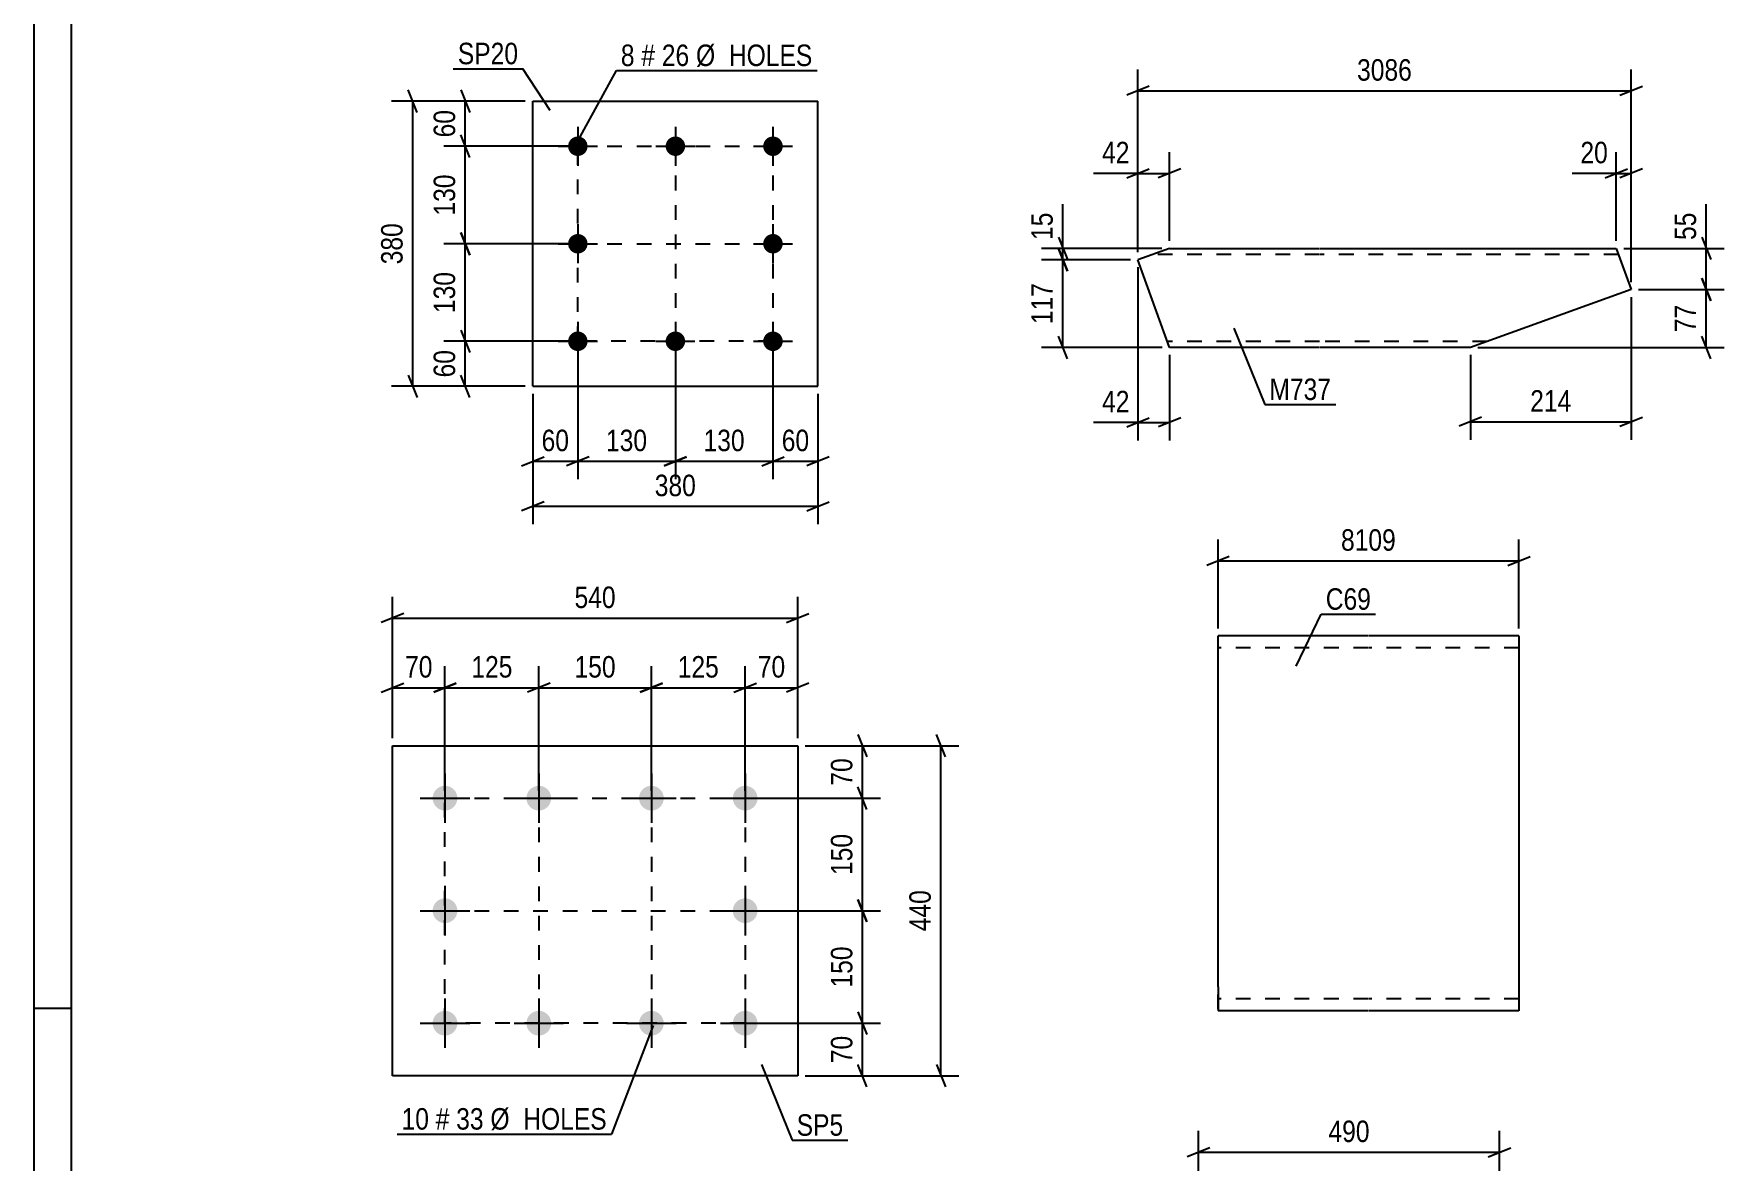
# Model space of a CAD drawing. Header units: millimetres. Extents: x 0 to 594, y 0 to 420.
# Drawn here: x 0 to 225.2, y 128.6 to 278.9 of the extents above; entities that cross this region are included whole.
import ezdxf

# ---------------------------------------------------------------- set-up
doc = ezdxf.new("R2010")
doc.units = ezdxf.units.MM
doc.linetypes.add('DXK_LINE_DOT2', pattern=[3.9198, 1.9599, -1.9599])
doc.styles.add('Arial Narrow', font='ARIALN.TTF', dxfattribs={"height": 0.2})

# ---------------------------------------------------------------- blocks, each defined once
blk = doc.blocks.new('Unknown-284934298-1134')
at = {"color": 5, "linetype": 'Continuous'}
for p, q in [((0, 420), (0, 0)), ((5, 415), (5, 5)), ((5, 149), (0, 149))]:
    blk.add_line(p, q, dxfattribs=at)
blk = doc.blocks.new('Part-284934298-6005 - 6004')
at = {"color": 2, "linetype": 'Continuous'}
for p, q in [((151.32, 250.33), (147.12, 248.81)), ((151.32, 250.33), (171.32, 250.33)), ((171.42, 250.33), (210.86, 250.33)), ((210.86, 250.33), (212.84, 244.85)), ((150.76, 238.73), (147.12, 248.81)), ((212.84, 244.85), (191.42, 237.13)), ((151.34, 237.13), (150.76, 238.73)), ((171.32, 237.13), (151.34, 237.13)), ((191.42, 237.13), (171.42, 237.13))]:
    blk.add_line(p, q, dxfattribs=at)
at = {"color": 7, "linetype": 'DXK_LINE_DOT2'}
for p, q in [((147.15, 248.73), (147.12, 248.81)), ((147.15, 248.73), (147.12, 248.81)), ((171.32, 249.53), (149.1, 249.53)), ((211.15, 249.53), (171.42, 249.53)), ((151.29, 237.25), (150.76, 238.73)), ((171.32, 237.93), (151.05, 237.93)), ((193.64, 237.93), (171.42, 237.93))]:
    blk.add_line(p, q, dxfattribs=at)
blk = doc.blocks.new('Part-284934298-6065 - 6064')
at = {"color": 2, "linetype": 'Continuous'}
for p, q in [((66.49, 231.95), (66.49, 269.95)), ((66.49, 269.95), (104.49, 269.95)), ((104.49, 231.95), (104.49, 269.95)), ((66.49, 231.95), (104.49, 231.95))]:
    blk.add_line(p, q, dxfattribs=at)
blk = doc.blocks.new('Bolt-284934298-6066 - 6064')
at = {"linetype": 'Continuous'}
for points in [[(72.49, 265.25, -1), (72.49, 262.65, -1)], [(85.49, 265.25, -1), (85.49, 262.65, -1)], [(98.49, 265.25, -1), (98.49, 262.65, -1)], [(72.49, 252.25, -1), (72.49, 249.65, -1)], [(98.49, 252.25, -1), (98.49, 249.65, -1)], [(72.49, 239.25, -1), (72.49, 236.65, -1)], [(85.49, 239.25, -1), (85.49, 236.65, -1)], [(98.49, 239.25, -1), (98.49, 236.65, -1)]]:
    blk.add_hatch(color=1, dxfattribs=at).paths.add_polyline_path(points)
at = {"color": 1, "linetype": 'Continuous'}
for p, q in [((72.49, 266.55), (72.49, 261.35)), ((85.49, 266.55), (85.49, 261.35)), ((98.49, 266.55), (98.49, 261.35)), ((69.89, 263.95), (75.09, 263.95)), ((82.89, 263.95), (88.09, 263.95)), ((95.89, 263.95), (101.09, 263.95)), ((72.49, 253.55), (72.49, 248.35)), ((98.49, 253.55), (98.49, 248.35)), ((69.89, 250.95), (75.09, 250.95)), ((95.89, 250.95), (101.09, 250.95)), ((72.49, 240.55), (72.49, 235.35)), ((85.49, 240.55), (85.49, 235.35)), ((98.49, 240.55), (98.49, 235.35)), ((69.89, 237.95), (75.09, 237.95)), ((82.89, 237.95), (88.09, 237.95)), ((95.89, 237.95), (101.09, 237.95))]:
    blk.add_line(p, q, dxfattribs=at)
blk = doc.blocks.new('Part-284934298-6143 - 6142')
at = {"color": 2, "linetype": 'Continuous'}
for p, q in [((47.79, 140.04), (47.79, 184.04)), ((47.79, 184.04), (101.79, 184.04)), ((101.79, 184.04), (101.79, 140.04)), ((101.79, 140.04), (47.79, 140.04))]:
    blk.add_line(p, q, dxfattribs=at)
blk = doc.blocks.new('Bolt-284934298-6144 - 6142')
at = {"linetype": 'Continuous'}
for points in [[(54.79, 178.69, -1), (54.79, 175.39, -1)], [(67.29, 178.69, -1), (67.29, 175.39, -1)], [(82.29, 178.69, -1), (82.29, 175.39, -1)], [(94.79, 178.69, -1), (94.79, 175.39, -1)], [(54.79, 163.69, -1), (54.79, 160.39, -1)], [(94.79, 163.69, -1), (94.79, 160.39, -1)], [(54.79, 148.69, -1), (54.79, 145.39, -1)], [(67.29, 148.69, -1), (67.29, 145.39, -1)], [(82.29, 148.69, -1), (82.29, 145.39, -1)], [(94.79, 148.69, -1), (94.79, 145.39, -1)]]:
    blk.add_hatch(color=1, dxfattribs=at).paths.add_polyline_path(points)
at = {"color": 1, "linetype": 'Continuous'}
for p, q in [((54.79, 180.34), (54.79, 173.74)), ((67.29, 180.34), (67.29, 173.74)), ((82.29, 180.34), (82.29, 173.74)), ((94.79, 180.34), (94.79, 173.74)), ((51.49, 177.04), (58.09, 177.04)), ((63.99, 177.04), (70.59, 177.04)), ((78.99, 177.04), (85.59, 177.04)), ((91.49, 177.04), (98.09, 177.04)), ((54.79, 165.34), (54.79, 158.74)), ((94.79, 165.34), (94.79, 158.74)), ((51.49, 162.04), (58.09, 162.04)), ((91.49, 162.04), (98.09, 162.04)), ((54.79, 150.34), (54.79, 143.74)), ((67.29, 150.34), (67.29, 143.74)), ((82.29, 150.34), (82.29, 143.74)), ((94.79, 150.34), (94.79, 143.74)), ((51.49, 147.04), (58.09, 147.04)), ((63.99, 147.04), (70.59, 147.04)), ((78.99, 147.04), (85.59, 147.04)), ((91.49, 147.04), (98.09, 147.04))]:
    blk.add_line(p, q, dxfattribs=at)
blk = doc.blocks.new('Part-284934298-6224 - 6223')
at = {"color": 2, "linetype": 'Continuous'}
for p, q in [((177.79, 198.68), (157.79, 198.68)), ((157.79, 151.88), (157.79, 198.68)), ((197.89, 198.68), (177.89, 198.68)), ((197.89, 198.68), (197.89, 148.68)), ((157.79, 151.88), (157.79, 148.68)), ((177.79, 148.68), (157.79, 148.68)), ((197.89, 148.68), (177.89, 148.68))]:
    blk.add_line(p, q, dxfattribs=at)
at = {"color": 7, "linetype": 'DXK_LINE_DOT2'}
for p, q in [((177.79, 197.08), (157.79, 197.08)), ((197.89, 197.08), (177.89, 197.08)), ((157.79, 148.93), (157.79, 151.88)), ((177.79, 150.28), (157.79, 150.28)), ((197.89, 150.28), (177.89, 150.28))]:
    blk.add_line(p, q, dxfattribs=at)
blk = doc.blocks.new('Rectangle-284934298-8721 - 6064')
at = {"color": 1, "linetype": 'DXK_LINE_DOT2'}
blk.add_lwpolyline([(72.49, 263.95), (98.49, 263.95), (98.49, 237.95), (72.49, 237.95), (72.49, 263.95)], close=True, dxfattribs=at)
blk = doc.blocks.new('Rectangle-284934298-8760 - 6142')
at = {"color": 1, "linetype": 'DXK_LINE_DOT2'}
blk.add_lwpolyline([(54.79, 177.04), (94.79, 177.04), (94.79, 147.04), (54.79, 147.04), (54.79, 177.04)], close=True, dxfattribs=at)
blk = doc.blocks.new('Line-284934298-8731 - 6064')
at = {"color": 1, "linetype": 'DXK_LINE_DOT2'}
blk.add_line((85.49, 263.95), (85.49, 237.95), dxfattribs=at)
blk = doc.blocks.new('Line-284934298-8770 - 6142')
at = {"color": 1, "linetype": 'DXK_LINE_DOT2'}
blk.add_line((54.79, 162.04), (94.79, 162.04), dxfattribs=at)
blk = doc.blocks.new('Line-284934298-8740 - 6064')
at = {"color": 1, "linetype": 'DXK_LINE_DOT2'}
blk.add_line((72.49, 250.95), (98.49, 250.95), dxfattribs=at)
blk = doc.blocks.new('Line-284934298-8777 - 6142')
at = {"color": 1, "linetype": 'DXK_LINE_DOT2'}
blk.add_line((67.29, 177.04), (67.29, 147.04), dxfattribs=at)
blk = doc.blocks.new('Line-284934298-8784 - 6142')
at = {"color": 1, "linetype": 'DXK_LINE_DOT2'}
blk.add_line((82.29, 177.04), (82.29, 147.04), dxfattribs=at)
blk = doc.blocks.new('StraightDimension-284934298-6337 - 6004')
at = {"color": 7, "linetype": 'Continuous'}
for p, q in [((222.24, 246.35), (223.44, 243.35)), ((213.84, 244.85), (225.24, 244.85)), ((222.84, 237.13), (222.84, 244.85)), ((192.42, 237.13), (225.24, 237.13)), ((223.44, 235.63), (222.24, 238.63))]:
    blk.add_line(p, q, dxfattribs=at)
at = {"color": 0}
blk.add_wipeout([(222.09, 243.42), (217.89, 243.42), (217.89, 238.56), (222.09, 238.56)], dxfattribs=at)
at = {"color": 3, "style": 'Arial Narrow'}
blk.add_text('77', height=2.863, rotation=90.0002, dxfattribs=at).set_placement((221.49, 239.16))
blk = doc.blocks.new('StraightDimension-284934298-6336 - 6004')
at = {"color": 7, "linetype": 'Continuous'}
for p, q in [((211.86, 250.33), (225.24, 250.33)), ((222.24, 251.83), (223.44, 248.83)), ((222.84, 244.85), (222.84, 250.33)), ((223.44, 243.35), (222.24, 246.35)), ((213.84, 244.85), (225.24, 244.85))]:
    blk.add_line(p, q, dxfattribs=at)
at = {"color": 0}
blk.add_wipeout([(222.09, 255.71), (217.89, 255.71), (217.89, 250.85), (222.09, 250.85)], dxfattribs=at)
at = {"color": 7, "linetype": 'Continuous'}
blk.add_line((222.84, 250.33), (222.84, 256.23), dxfattribs=at)
blk.add_line((222.84, 250.33), (222.84, 256.23), dxfattribs=at)
at = {"color": 3, "style": 'Arial Narrow'}
blk.add_text('55', height=2.863, rotation=90.0002, dxfattribs=at).set_placement((221.49, 251.45))
blk = doc.blocks.new('StraightDimension-284934298-6320 - 6004')
at = {"color": 7, "linetype": 'Continuous'}
for p, q in [((210.86, 251.33), (210.86, 263.18)), ((212.84, 245.85), (212.84, 263.18)), ((209.36, 259.73), (212.36, 260.93)), ((210.86, 260.33), (212.84, 260.33)), ((214.34, 260.93), (211.34, 259.73))]:
    blk.add_line(p, q, dxfattribs=at)
at = {"color": 0}
blk.add_wipeout([(210.34, 261.08), (210.34, 265.28), (205.48, 265.28), (205.48, 261.08)], dxfattribs=at)
at = {"color": 7, "linetype": 'Continuous'}
blk.add_line((210.86, 260.33), (204.96, 260.33), dxfattribs=at)
blk.add_line((210.86, 260.33), (204.96, 260.33), dxfattribs=at)
at = {"color": 3, "style": 'Arial Narrow'}
blk.add_text('20', height=2.863, dxfattribs=at).set_placement((206.08, 261.68))
blk = doc.blocks.new('StraightDimension-284934298-6312 - 6004')
at = {"color": 7, "linetype": 'Continuous'}
for p, q in [((212.84, 243.85), (212.84, 224.82)), ((191.42, 236.13), (191.42, 224.82)), ((192.92, 227.82), (189.92, 226.62)), ((211.34, 226.62), (214.34, 227.82)), ((191.42, 227.22), (212.84, 227.22))]:
    blk.add_line(p, q, dxfattribs=at)
at = {"color": 0}
blk.add_wipeout([(205.47, 227.97), (205.47, 232.17), (198.79, 232.17), (198.79, 227.97)], dxfattribs=at)
at = {"color": 3, "style": 'Arial Narrow'}
blk.add_text('214', height=2.863, dxfattribs=at).set_placement((199.39, 228.57))
blk = doc.blocks.new('StraightDimension-284934298-6324 - 6004')
at = {"color": 7, "linetype": 'Continuous'}
for p, q in [((147.12, 249.81), (147.12, 263.18)), ((151.32, 251.33), (151.32, 263.18)), ((145.62, 259.73), (148.62, 260.93)), ((147.12, 260.33), (151.32, 260.33)), ((152.82, 260.93), (149.82, 259.73))]:
    blk.add_line(p, q, dxfattribs=at)
at = {"color": 0}
blk.add_wipeout([(146.6, 261.08), (146.6, 265.28), (141.74, 265.28), (141.74, 261.08)], dxfattribs=at)
at = {"color": 7, "linetype": 'Continuous'}
blk.add_line((147.12, 260.33), (141.22, 260.33), dxfattribs=at)
blk.add_line((147.12, 260.33), (141.22, 260.33), dxfattribs=at)
at = {"color": 3, "style": 'Arial Narrow'}
blk.add_text('42', height=2.863, dxfattribs=at).set_placement((142.34, 261.68))
blk = doc.blocks.new('StraightDimension-284934298-6316 - 6004')
at = {"color": 7, "linetype": 'Continuous'}
for p, q in [((147.12, 247.81), (147.12, 224.73)), ((151.34, 236.13), (151.34, 224.73)), ((145.62, 226.53), (148.62, 227.73)), ((152.84, 227.73), (149.84, 226.53)), ((147.12, 227.13), (151.34, 227.13))]:
    blk.add_line(p, q, dxfattribs=at)
at = {"color": 0}
blk.add_wipeout([(146.6, 227.88), (146.6, 232.08), (141.74, 232.08), (141.74, 227.88)], dxfattribs=at)
at = {"color": 7, "linetype": 'Continuous'}
blk.add_line((147.12, 227.13), (141.22, 227.13), dxfattribs=at)
blk.add_line((147.12, 227.13), (141.22, 227.13), dxfattribs=at)
at = {"color": 3, "style": 'Arial Narrow'}
blk.add_text('42', height=2.863, dxfattribs=at).set_placement((142.34, 228.48))
blk = doc.blocks.new('StraightDimension-284934298-6344 - 6004')
at = {"color": 7, "linetype": 'Continuous'}
for p, q in [((147.12, 249.81), (147.12, 274.19)), ((212.84, 245.85), (212.84, 274.19)), ((148.62, 271.94), (145.62, 270.74)), ((147.12, 271.34), (212.84, 271.34)), ((211.34, 270.74), (214.34, 271.94))]:
    blk.add_line(p, q, dxfattribs=at)
at = {"color": 0}
blk.add_wipeout([(184.24, 272.09), (184.24, 276.29), (175.72, 276.29), (175.72, 272.09)], dxfattribs=at)
at = {"color": 3, "style": 'Arial Narrow'}
blk.add_text('3086', height=2.863, dxfattribs=at).set_placement((176.32, 272.69))
blk = doc.blocks.new('StraightDimension-284934298-8836 - 6004')
at = {"color": 7, "linetype": 'Continuous'}
for p, q in [((150.32, 250.33), (134.27, 250.33)), ((136.52, 251.83), (137.72, 248.83)), ((137.72, 247.31), (136.52, 250.31)), ((137.12, 248.81), (137.12, 250.33)), ((146.12, 248.81), (134.27, 248.81))]:
    blk.add_line(p, q, dxfattribs=at)
at = {"color": 0}
blk.add_wipeout([(136.37, 255.71), (132.17, 255.71), (132.17, 250.85), (136.37, 250.85)], dxfattribs=at)
at = {"color": 7, "linetype": 'Continuous'}
blk.add_line((137.12, 250.33), (137.12, 256.23), dxfattribs=at)
blk.add_line((137.12, 250.33), (137.12, 256.23), dxfattribs=at)
at = {"color": 3, "style": 'Arial Narrow'}
blk.add_text('15', height=2.863, rotation=90.0002, dxfattribs=at).set_placement((135.77, 251.45))
blk = doc.blocks.new('StraightDimension-284934298-8837 - 6004')
at = {"color": 7, "linetype": 'Continuous'}
for p, q in [((136.52, 250.31), (137.72, 247.31)), ((146.12, 248.81), (134.27, 248.81)), ((137.12, 237.13), (137.12, 248.81)), ((150.34, 237.13), (134.27, 237.13)), ((137.72, 235.63), (136.52, 238.63))]:
    blk.add_line(p, q, dxfattribs=at)
at = {"color": 0}
blk.add_wipeout([(136.37, 246.31), (132.17, 246.31), (132.17, 239.63), (136.37, 239.63)], dxfattribs=at)
at = {"color": 3, "style": 'Arial Narrow'}
blk.add_text('117', height=2.863, rotation=90.0002, dxfattribs=at).set_placement((135.77, 240.23))
blk = doc.blocks.new('StraightDimension-284934298-6512 - 6064')
at = {"color": 7, "linetype": 'Continuous'}
for p, q in [((56.89, 271.45), (58.09, 268.45)), ((65.49, 269.95), (54.64, 269.95)), ((57.49, 263.95), (57.49, 269.95)), ((71.49, 263.95), (54.64, 263.95)), ((58.09, 262.45), (56.89, 265.45))]:
    blk.add_line(p, q, dxfattribs=at)
at = {"color": 0}
blk.add_wipeout([(56.74, 269.38), (52.54, 269.38), (52.54, 264.53), (56.74, 264.53)], dxfattribs=at)
at = {"color": 3, "style": 'Arial Narrow'}
blk.add_text('60', height=2.863, rotation=90.0002, dxfattribs=at).set_placement((56.14, 265.13))
blk = doc.blocks.new('StraightDimension-284934298-12587 - 6064')
at = {"color": 7, "linetype": 'Continuous'}
for p, q in [((71.49, 263.95), (54.64, 263.95)), ((58.09, 262.45), (56.89, 265.45)), ((57.49, 250.95), (57.49, 263.95)), ((56.89, 252.45), (58.09, 249.45)), ((71.49, 250.95), (54.64, 250.95))]:
    blk.add_line(p, q, dxfattribs=at)
at = {"color": 0}
blk.add_wipeout([(56.74, 260.8), (52.54, 260.8), (52.54, 254.11), (56.74, 254.11)], dxfattribs=at)
at = {"color": 3, "style": 'Arial Narrow'}
blk.add_text('130', height=2.863, rotation=90.0002, dxfattribs=at).set_placement((56.14, 254.71))
blk = doc.blocks.new('StraightDimension-284934298-6515 - 6064')
at = {"color": 7, "linetype": 'Continuous'}
for p, q in [((56.89, 239.45), (58.09, 236.45)), ((71.49, 237.95), (54.64, 237.95)), ((57.49, 231.95), (57.49, 237.95)), ((58.09, 230.45), (56.89, 233.45)), ((65.49, 231.95), (54.64, 231.95))]:
    blk.add_line(p, q, dxfattribs=at)
at = {"color": 0}
blk.add_wipeout([(56.74, 237.38), (52.54, 237.38), (52.54, 232.53), (56.74, 232.53)], dxfattribs=at)
at = {"color": 3, "style": 'Arial Narrow'}
blk.add_text('60', height=2.863, rotation=90.0002, dxfattribs=at).set_placement((56.14, 233.13))
blk = doc.blocks.new('StraightDimension-284934298-6528 - 6064')
at = {"color": 7, "linetype": 'Continuous'}
for p, q in [((51.09, 268.45), (49.89, 271.45)), ((65.49, 269.95), (47.64, 269.95)), ((50.49, 231.95), (50.49, 269.95)), ((49.89, 233.45), (51.09, 230.45)), ((65.49, 231.95), (47.64, 231.95))]:
    blk.add_line(p, q, dxfattribs=at)
at = {"color": 0}
blk.add_wipeout([(49.74, 254.3), (45.54, 254.3), (45.54, 247.61), (49.74, 247.61)], dxfattribs=at)
at = {"color": 3, "style": 'Arial Narrow'}
blk.add_text('380', height=2.863, rotation=90.0002, dxfattribs=at).set_placement((49.14, 248.21))
blk = doc.blocks.new('StraightDimension-284934298-6532 - 6064')
at = {"color": 7, "linetype": 'Continuous'}
for p, q in [((98.49, 236.95), (98.49, 219.55)), ((104.49, 230.95), (104.49, 219.55)), ((96.99, 221.35), (99.99, 222.55)), ((98.49, 221.95), (104.49, 221.95)), ((105.99, 222.55), (102.99, 221.35))]:
    blk.add_line(p, q, dxfattribs=at)
at = {"color": 0}
blk.add_wipeout([(103.91, 222.7), (103.91, 226.9), (99.06, 226.9), (99.06, 222.7)], dxfattribs=at)
at = {"color": 3, "style": 'Arial Narrow'}
blk.add_text('60', height=2.863, dxfattribs=at).set_placement((99.66, 223.3))
blk = doc.blocks.new('StraightDimension-284934298-6535 - 6064')
at = {"color": 7, "linetype": 'Continuous'}
for p, q in [((72.49, 236.95), (72.49, 219.55)), ((66.49, 230.95), (66.49, 219.55)), ((64.99, 221.35), (67.99, 222.55)), ((66.49, 221.95), (72.49, 221.95)), ((73.99, 222.55), (70.99, 221.35))]:
    blk.add_line(p, q, dxfattribs=at)
at = {"color": 0}
blk.add_wipeout([(71.91, 222.7), (71.91, 226.9), (67.06, 226.9), (67.06, 222.7)], dxfattribs=at)
at = {"color": 3, "style": 'Arial Narrow'}
blk.add_text('60', height=2.863, dxfattribs=at).set_placement((67.66, 223.3))
blk = doc.blocks.new('StraightDimension-284934298-6548 - 6064')
at = {"color": 7, "linetype": 'Continuous'}
for p, q in [((66.49, 230.95), (66.49, 213.55)), ((104.49, 230.95), (104.49, 213.55)), ((67.99, 216.55), (64.99, 215.35)), ((102.99, 215.35), (105.99, 216.55)), ((66.49, 215.95), (104.49, 215.95))]:
    blk.add_line(p, q, dxfattribs=at)
at = {"color": 0}
blk.add_wipeout([(88.83, 216.7), (88.83, 220.9), (82.14, 220.9), (82.14, 216.7)], dxfattribs=at)
at = {"color": 3, "style": 'Arial Narrow'}
blk.add_text('380', height=2.863, dxfattribs=at).set_placement((82.74, 217.3))
blk = doc.blocks.new('StraightDimension-284934298-12585 - 6064')
at = {"color": 7, "linetype": 'Continuous'}
for p, q in [((58.09, 249.45), (56.89, 252.45)), ((71.49, 250.95), (54.64, 250.95)), ((57.49, 237.95), (57.49, 250.95)), ((56.89, 239.45), (58.09, 236.45)), ((71.49, 237.95), (54.64, 237.95))]:
    blk.add_line(p, q, dxfattribs=at)
at = {"color": 0}
blk.add_wipeout([(56.74, 247.8), (52.54, 247.8), (52.54, 241.11), (56.74, 241.11)], dxfattribs=at)
at = {"color": 3, "style": 'Arial Narrow'}
blk.add_text('130', height=2.863, rotation=90.0002, dxfattribs=at).set_placement((56.14, 241.71))
blk = doc.blocks.new('StraightDimension-284934298-12589 - 6064')
at = {"color": 7, "linetype": 'Continuous'}
for p, q in [((72.49, 236.95), (72.49, 219.55)), ((85.49, 236.95), (85.49, 219.55)), ((73.99, 222.55), (70.99, 221.35)), ((72.49, 221.95), (85.49, 221.95)), ((83.99, 221.35), (86.99, 222.55))]:
    blk.add_line(p, q, dxfattribs=at)
at = {"color": 0}
blk.add_wipeout([(82.33, 222.7), (82.33, 226.9), (75.64, 226.9), (75.64, 222.7)], dxfattribs=at)
at = {"color": 3, "style": 'Arial Narrow'}
blk.add_text('130', height=2.863, dxfattribs=at).set_placement((76.24, 223.3))
blk = doc.blocks.new('StraightDimension-284934298-12591 - 6064')
at = {"color": 7, "linetype": 'Continuous'}
for p, q in [((85.49, 236.95), (85.49, 219.55)), ((98.49, 236.95), (98.49, 219.55)), ((86.99, 222.55), (83.99, 221.35)), ((85.49, 221.95), (98.49, 221.95)), ((96.99, 221.35), (99.99, 222.55))]:
    blk.add_line(p, q, dxfattribs=at)
at = {"color": 0}
blk.add_wipeout([(95.33, 222.7), (95.33, 226.9), (88.64, 226.9), (88.64, 222.7)], dxfattribs=at)
at = {"color": 3, "style": 'Arial Narrow'}
blk.add_text('130', height=2.863, dxfattribs=at).set_placement((89.24, 223.3))
blk = doc.blocks.new('StraightDimension-284934298-6572 - 6090')
at = {"color": 7, "linetype": 'Continuous'}
for p, q in [((155.2, 120.85), (155.2, 132.7)), ((195.3, 120.85), (195.3, 132.7)), ((156.7, 130.45), (153.7, 129.25)), ((155.2, 129.85), (195.3, 129.85)), ((193.8, 129.25), (196.8, 130.45))]:
    blk.add_line(p, q, dxfattribs=at)
at = {"color": 0}
blk.add_wipeout([(178.59, 130.6), (178.59, 134.8), (171.91, 134.8), (171.91, 130.6)], dxfattribs=at)
at = {"color": 3, "style": 'Arial Narrow'}
blk.add_text('490', height=2.863, dxfattribs=at).set_placement((172.51, 131.2))
blk = doc.blocks.new('StraightDimension-284934298-12605 - 6142')
at = {"color": 7, "linetype": 'Continuous'}
for p, q in [((111.02, 160.54), (109.82, 163.54)), ((95.79, 162.04), (112.82, 162.04)), ((110.42, 147.04), (110.42, 162.04)), ((95.79, 147.04), (112.82, 147.04)), ((109.82, 148.54), (111.02, 145.54))]:
    blk.add_line(p, q, dxfattribs=at)
at = {"color": 0}
blk.add_wipeout([(109.67, 157.88), (105.47, 157.88), (105.47, 151.2), (109.67, 151.2)], dxfattribs=at)
at = {"color": 3, "style": 'Arial Narrow'}
blk.add_text('150', height=2.863, rotation=90.0002, dxfattribs=at).set_placement((109.07, 151.8))
blk = doc.blocks.new('StraightDimension-284934298-6698 - 6142')
at = {"color": 7, "linetype": 'Continuous'}
for p, q in [((47.79, 185.04), (47.79, 194.62)), ((54.79, 178.04), (54.79, 194.62)), ((46.29, 191.17), (49.29, 192.37)), ((47.79, 191.77), (54.79, 191.77)), ((56.29, 192.37), (53.29, 191.17))]:
    blk.add_line(p, q, dxfattribs=at)
at = {"color": 0}
blk.add_wipeout([(53.72, 192.52), (53.72, 196.72), (48.87, 196.72), (48.87, 192.52)], dxfattribs=at)
at = {"color": 3, "style": 'Arial Narrow'}
blk.add_text('70', height=2.863, dxfattribs=at).set_placement((49.47, 193.12))
blk = doc.blocks.new('StraightDimension-284934298-12631 - 6142')
at = {"color": 7, "linetype": 'Continuous'}
for p, q in [((82.29, 178.04), (82.29, 194.62)), ((94.79, 178.04), (94.79, 194.62)), ((83.79, 192.37), (80.79, 191.17)), ((82.29, 191.77), (94.79, 191.77)), ((93.29, 191.17), (96.29, 192.37))]:
    blk.add_line(p, q, dxfattribs=at)
at = {"color": 0}
blk.add_wipeout([(91.89, 192.52), (91.89, 196.72), (85.2, 196.72), (85.2, 192.52)], dxfattribs=at)
at = {"color": 3, "style": 'Arial Narrow'}
blk.add_text('125', height=2.863, dxfattribs=at).set_placement((85.8, 193.12))
blk = doc.blocks.new('StraightDimension-284934298-6674 - 6142')
at = {"color": 7, "linetype": 'Continuous'}
for p, q in [((109.82, 185.54), (111.02, 182.54)), ((102.79, 184.04), (112.82, 184.04)), ((110.42, 177.04), (110.42, 184.04)), ((111.02, 175.54), (109.82, 178.54)), ((95.79, 177.04), (112.82, 177.04))]:
    blk.add_line(p, q, dxfattribs=at)
at = {"color": 0}
blk.add_wipeout([(109.67, 182.97), (105.47, 182.97), (105.47, 178.11), (109.67, 178.11)], dxfattribs=at)
at = {"color": 3, "style": 'Arial Narrow'}
blk.add_text('70', height=2.863, rotation=90.0002, dxfattribs=at).set_placement((109.07, 178.71))
blk = doc.blocks.new('StraightDimension-284934298-6677 - 6142')
at = {"color": 7, "linetype": 'Continuous'}
for p, q in [((95.79, 147.04), (112.82, 147.04)), ((109.82, 148.54), (111.02, 145.54)), ((110.42, 140.04), (110.42, 147.04)), ((102.79, 140.04), (112.82, 140.04)), ((111.02, 138.54), (109.82, 141.54))]:
    blk.add_line(p, q, dxfattribs=at)
at = {"color": 0}
blk.add_wipeout([(109.67, 145.97), (105.47, 145.97), (105.47, 141.11), (109.67, 141.11)], dxfattribs=at)
at = {"color": 3, "style": 'Arial Narrow'}
blk.add_text('70', height=2.863, rotation=90.0002, dxfattribs=at).set_placement((109.07, 141.71))
blk = doc.blocks.new('StraightDimension-284934298-6690 - 6142')
at = {"color": 7, "linetype": 'Continuous'}
for p, q in [((121.47, 182.54), (120.27, 185.54)), ((102.79, 184.04), (123.27, 184.04)), ((120.87, 140.04), (120.87, 184.04)), ((102.79, 140.04), (123.27, 140.04)), ((120.27, 141.54), (121.47, 138.54))]:
    blk.add_line(p, q, dxfattribs=at)
at = {"color": 0}
blk.add_wipeout([(120.12, 165.38), (115.92, 165.38), (115.92, 158.7), (120.12, 158.7)], dxfattribs=at)
at = {"color": 3, "style": 'Arial Narrow'}
blk.add_text('440', height=2.863, rotation=90.0002, dxfattribs=at).set_placement((119.52, 159.3))
blk = doc.blocks.new('StraightDimension-284934298-6694 - 6142')
at = {"color": 7, "linetype": 'Continuous'}
for p, q in [((94.79, 178.04), (94.79, 194.62)), ((101.79, 185.04), (101.79, 194.62)), ((93.29, 191.17), (96.29, 192.37)), ((94.79, 191.77), (101.79, 191.77)), ((103.29, 192.37), (100.29, 191.17))]:
    blk.add_line(p, q, dxfattribs=at)
at = {"color": 0}
blk.add_wipeout([(100.72, 192.52), (100.72, 196.72), (95.87, 196.72), (95.87, 192.52)], dxfattribs=at)
at = {"color": 3, "style": 'Arial Narrow'}
blk.add_text('70', height=2.863, dxfattribs=at).set_placement((96.47, 193.12))
blk = doc.blocks.new('StraightDimension-284934298-6714 - 6142')
at = {"color": 7, "linetype": 'Continuous'}
for p, q in [((47.79, 185.04), (47.79, 203.89)), ((101.79, 185.04), (101.79, 203.89)), ((49.29, 201.64), (46.29, 200.44)), ((47.79, 201.04), (101.79, 201.04)), ((100.29, 200.44), (103.29, 201.64))]:
    blk.add_line(p, q, dxfattribs=at)
at = {"color": 0}
blk.add_wipeout([(78.14, 201.79), (78.14, 205.99), (71.45, 205.99), (71.45, 201.79)], dxfattribs=at)
at = {"color": 3, "style": 'Arial Narrow'}
blk.add_text('540', height=2.863, dxfattribs=at).set_placement((72.05, 202.39))
blk = doc.blocks.new('StraightDimension-284934298-12607 - 6142')
at = {"color": 7, "linetype": 'Continuous'}
for p, q in [((111.02, 175.54), (109.82, 178.54)), ((95.79, 177.04), (112.82, 177.04)), ((110.42, 162.04), (110.42, 177.04)), ((109.82, 163.54), (111.02, 160.54)), ((95.79, 162.04), (112.82, 162.04))]:
    blk.add_line(p, q, dxfattribs=at)
at = {"color": 0}
blk.add_wipeout([(109.67, 172.88), (105.47, 172.88), (105.47, 166.2), (109.67, 166.2)], dxfattribs=at)
at = {"color": 3, "style": 'Arial Narrow'}
blk.add_text('150', height=2.863, rotation=90.0002, dxfattribs=at).set_placement((109.07, 166.8))
blk = doc.blocks.new('StraightDimension-284934298-12627 - 6142')
at = {"color": 7, "linetype": 'Continuous'}
for p, q in [((54.79, 178.04), (54.79, 194.62)), ((67.29, 178.04), (67.29, 194.62)), ((53.29, 191.17), (56.29, 192.37)), ((54.79, 191.77), (67.29, 191.77)), ((68.79, 192.37), (65.79, 191.17))]:
    blk.add_line(p, q, dxfattribs=at)
at = {"color": 0}
blk.add_wipeout([(64.39, 192.52), (64.39, 196.72), (57.7, 196.72), (57.7, 192.52)], dxfattribs=at)
at = {"color": 3, "style": 'Arial Narrow'}
blk.add_text('125', height=2.863, dxfattribs=at).set_placement((58.3, 193.12))
blk = doc.blocks.new('StraightDimension-284934298-12629 - 6142')
at = {"color": 7, "linetype": 'Continuous'}
for p, q in [((67.29, 178.04), (67.29, 194.62)), ((82.29, 178.04), (82.29, 194.62)), ((68.79, 192.37), (65.79, 191.17)), ((67.29, 191.77), (82.29, 191.77)), ((80.79, 191.17), (83.79, 192.37))]:
    blk.add_line(p, q, dxfattribs=at)
at = {"color": 0}
blk.add_wipeout([(78.14, 192.52), (78.14, 196.72), (71.45, 196.72), (71.45, 192.52)], dxfattribs=at)
at = {"color": 3, "style": 'Arial Narrow'}
blk.add_text('150', height=2.863, dxfattribs=at).set_placement((72.05, 193.12))
blk = doc.blocks.new('StraightDimension-284934298-6790 - 6223')
at = {"color": 7, "linetype": 'Continuous'}
for p, q in [((157.79, 199.68), (157.79, 211.53)), ((197.89, 199.68), (197.89, 211.53)), ((159.29, 209.28), (156.29, 208.08)), ((157.79, 208.68), (197.89, 208.68)), ((196.39, 208.08), (199.39, 209.28))]:
    blk.add_line(p, q, dxfattribs=at)
at = {"color": 0}
blk.add_wipeout([(182.09, 209.43), (182.09, 213.63), (173.58, 213.63), (173.58, 209.43)], dxfattribs=at)
at = {"color": 3, "style": 'Arial Narrow'}
blk.add_text('8109', height=2.863, dxfattribs=at).set_placement((174.18, 210.03))
blk = doc.blocks.new('Mark-284934298-6878 - 6004')
at = {"color": 0}
blk.add_wipeout([(172.87, 230.12), (172.87, 233.12), (164.64, 233.12), (164.64, 230.12)], dxfattribs=at)
blk.add_wipeout([(172.87, 230.12), (172.87, 233.12), (164.64, 233.12), (164.64, 230.12)], dxfattribs=at)
at = {"color": 30, "linetype": 'Continuous'}
for p, q in [((159.89, 239.68), (164.04, 229.52)), ((164.04, 229.52), (173.47, 229.52))]:
    blk.add_line(p, q, dxfattribs=at)
at = {"color": 3, "style": 'Arial Narrow'}
blk.add_text('M737', height=2.863, dxfattribs=at).set_placement((164.64, 230.12))
blk = doc.blocks.new('Mark-284934298-6910 - 6064')
at = {"color": 0}
blk.add_wipeout([(80.05, 274.64), (80.05, 277.64), (78.22, 277.64), (78.22, 274.64)], dxfattribs=at)
blk.add_wipeout([(80.05, 274.64), (80.05, 277.64), (78.22, 277.64), (78.22, 274.64)], dxfattribs=at)
at = {"color": 7, "linetype": 'Continuous'}
blk.add_line((72.31, 264.32), (77.62, 274.04), dxfattribs=at)
at = {"color": 0}
blk.add_wipeout([(82.78, 274.64), (82.78, 277.64), (80.95, 277.64), (80.95, 274.64)], dxfattribs=at)
blk.add_wipeout([(82.78, 274.64), (82.78, 277.64), (80.95, 277.64), (80.95, 274.64)], dxfattribs=at)
at = {"color": 3, "style": 'Arial Narrow'}
blk.add_text('8', height=2.86, dxfattribs=at).set_placement((78.22, 274.64))
at = {"color": 0}
blk.add_wipeout([(87.34, 274.64), (87.34, 277.64), (83.68, 277.64), (83.68, 274.64)], dxfattribs=at)
blk.add_wipeout([(87.34, 274.64), (87.34, 277.64), (83.68, 277.64), (83.68, 274.64)], dxfattribs=at)
at = {"color": 3, "style": 'Arial Narrow'}
blk.add_text('#', height=2.86, dxfattribs=at).set_placement((80.95, 274.64))
at = {"color": 0}
blk.add_wipeout([(103.76, 274.64), (103.76, 277.64), (88.24, 277.64), (88.24, 274.64)], dxfattribs=at)
blk.add_wipeout([(103.76, 274.64), (103.76, 277.64), (88.24, 277.64), (88.24, 274.64)], dxfattribs=at)
at = {"color": 7, "linetype": 'Continuous'}
blk.add_line((77.62, 274.04), (104.36, 274.04), dxfattribs=at)
at = {"color": 3, "style": 'Arial Narrow'}
for s, p in [('26', (83.68, 274.64)), ('Ø  HOLES', (88.24, 274.64))]:
    blk.add_text(s, height=2.863, dxfattribs=at).set_placement(p)
blk = doc.blocks.new('Mark-284934298-6907 - 6064')
at = {"color": 0}
blk.add_wipeout([(64.54, 274.88), (64.54, 277.88), (56.5, 277.88), (56.5, 274.88)], dxfattribs=at)
blk.add_wipeout([(64.54, 274.88), (64.54, 277.88), (56.5, 277.88), (56.5, 274.88)], dxfattribs=at)
at = {"color": 30, "linetype": 'Continuous'}
for p in [(55.9, 274.28), (68.82, 268.71)]:
    blk.add_line(p, (65.14, 274.28), dxfattribs=at)
at = {"color": 3, "style": 'Arial Narrow'}
blk.add_text('SP20', height=2.863, dxfattribs=at).set_placement((56.5, 274.88))
blk = doc.blocks.new('Mark-284934298-6951 - 6142')
at = {"color": 0}
blk.add_wipeout([(107.86, 132.04), (107.86, 135.04), (101.65, 135.04), (101.65, 132.04)], dxfattribs=at)
blk.add_wipeout([(107.86, 132.04), (107.86, 135.04), (101.65, 135.04), (101.65, 132.04)], dxfattribs=at)
at = {"color": 30, "linetype": 'Continuous'}
for p, q in [((96.97, 141.52), (101.05, 131.44)), ((101.05, 131.44), (108.46, 131.44))]:
    blk.add_line(p, q, dxfattribs=at)
at = {"color": 3, "style": 'Arial Narrow'}
blk.add_text('SP5', height=2.863, dxfattribs=at).set_placement((101.65, 132.04))
blk = doc.blocks.new('Mark-284934298-6954 - 6142')
at = {"color": 0}
blk.add_wipeout([(52.65, 132.86), (52.65, 135.86), (49, 135.86), (49, 132.86)], dxfattribs=at)
blk.add_wipeout([(52.65, 132.86), (52.65, 135.86), (49, 135.86), (49, 132.86)], dxfattribs=at)
blk.add_wipeout([(55.38, 132.86), (55.38, 135.86), (53.55, 135.86), (53.55, 132.86)], dxfattribs=at)
blk.add_wipeout([(55.38, 132.86), (55.38, 135.86), (53.55, 135.86), (53.55, 132.86)], dxfattribs=at)
at = {"color": 3, "style": 'Arial Narrow'}
blk.add_text('10', height=2.863, dxfattribs=at).set_placement((49, 132.86))
at = {"color": 0}
blk.add_wipeout([(59.94, 132.86), (59.94, 135.86), (56.28, 135.86), (56.28, 132.86)], dxfattribs=at)
blk.add_wipeout([(59.94, 132.86), (59.94, 135.86), (56.28, 135.86), (56.28, 132.86)], dxfattribs=at)
at = {"color": 3, "style": 'Arial Narrow'}
blk.add_text('#', height=2.86, dxfattribs=at).set_placement((53.55, 132.86))
at = {"color": 0}
blk.add_wipeout([(76.37, 132.86), (76.37, 135.86), (60.84, 135.86), (60.84, 132.86)], dxfattribs=at)
blk.add_wipeout([(76.37, 132.86), (76.37, 135.86), (60.84, 135.86), (60.84, 132.86)], dxfattribs=at)
at = {"color": 7, "linetype": 'Continuous'}
for p in [(82.54, 146.73), (48.4, 132.26)]:
    blk.add_line(p, (76.97, 132.26), dxfattribs=at)
at = {"color": 3, "style": 'Arial Narrow'}
for s, p in [('33', (56.28, 132.86)), ('Ø  HOLES', (60.84, 132.86))]:
    blk.add_text(s, height=2.863, dxfattribs=at).set_placement(p)
blk = doc.blocks.new('Mark-284934298-6979 - 6223')
at = {"color": 0}
blk.add_wipeout([(178.18, 202.16), (178.18, 205.16), (172.15, 205.16), (172.15, 202.16)], dxfattribs=at)
blk.add_wipeout([(178.18, 202.16), (178.18, 205.16), (172.15, 205.16), (172.15, 202.16)], dxfattribs=at)
at = {"color": 30, "linetype": 'Continuous'}
for p, q in [((168.22, 194.65), (171.55, 201.56)), ((171.55, 201.56), (178.78, 201.56))]:
    blk.add_line(p, q, dxfattribs=at)
at = {"color": 3, "style": 'Arial Narrow'}
blk.add_text('C69', height=2.863, dxfattribs=at).set_placement((172.15, 202.16))

msp = doc.modelspace()

# ---------------------------------------------------------------- block references
for name in ['Unknown-284934298-1134', 'Part-284934298-6065 - 6064', 'Bolt-284934298-6066 - 6064', 'Rectangle-284934298-8721 - 6064', 'Line-284934298-8731 - 6064', 'Line-284934298-8740 - 6064', 'Part-284934298-6005 - 6004', 'Part-284934298-6224 - 6223', 'Part-284934298-6143 - 6142', 'Bolt-284934298-6144 - 6142', 'Rectangle-284934298-8760 - 6142', 'Line-284934298-8777 - 6142', 'Line-284934298-8784 - 6142', 'Line-284934298-8770 - 6142']:
    msp.add_blockref(name, (0, 0))

# ---------------------------------------------------------------- next in the draw order: block references
for name in ['StraightDimension-284934298-6512 - 6064', 'StraightDimension-284934298-6324 - 6004', 'StraightDimension-284934298-6316 - 6004', 'StraightDimension-284934298-6337 - 6004', 'StraightDimension-284934298-6515 - 6064', 'Mark-284934298-6878 - 6004', 'StraightDimension-284934298-6532 - 6064', 'StraightDimension-284934298-6790 - 6223', 'StraightDimension-284934298-6698 - 6142', 'StraightDimension-284934298-12631 - 6142', 'StraightDimension-284934298-12605 - 6142', 'Mark-284934298-6954 - 6142', 'StraightDimension-284934298-6572 - 6090']:
    msp.add_blockref(name, (0, 0))

# ---------------------------------------------------------------- next in the draw order: block references
for name in ['StraightDimension-284934298-12587 - 6064', 'StraightDimension-284934298-6336 - 6004', 'Mark-284934298-6979 - 6223', 'StraightDimension-284934298-6674 - 6142', 'StraightDimension-284934298-6677 - 6142']:
    msp.add_blockref(name, (0, 0))

# ---------------------------------------------------------------- next in the draw order: block references
for name in ['Mark-284934298-6910 - 6064', 'StraightDimension-284934298-6528 - 6064', 'StraightDimension-284934298-6320 - 6004', 'StraightDimension-284934298-6312 - 6004', 'StraightDimension-284934298-6690 - 6142']:
    msp.add_blockref(name, (0, 0))

# ---------------------------------------------------------------- next in the draw order: block references
for name in ['Mark-284934298-6907 - 6064', 'StraightDimension-284934298-6344 - 6004', 'StraightDimension-284934298-6535 - 6064', 'StraightDimension-284934298-6694 - 6142', 'Mark-284934298-6951 - 6142']:
    msp.add_blockref(name, (0, 0))

# ---------------------------------------------------------------- next in the draw order: block references
for name in ['StraightDimension-284934298-8836 - 6004', 'StraightDimension-284934298-12585 - 6064', 'StraightDimension-284934298-6548 - 6064', 'StraightDimension-284934298-6714 - 6142', 'StraightDimension-284934298-12607 - 6142']:
    msp.add_blockref(name, (0, 0))

# ---------------------------------------------------------------- next in the draw order: block references
for name in ['StraightDimension-284934298-8837 - 6004', 'StraightDimension-284934298-12589 - 6064', 'StraightDimension-284934298-12627 - 6142']:
    msp.add_blockref(name, (0, 0))

# ---------------------------------------------------------------- next in the draw order: block references
for name in ['StraightDimension-284934298-12591 - 6064', 'StraightDimension-284934298-12629 - 6142']:
    msp.add_blockref(name, (0, 0))

doc.saveas('drawing.dxf')
